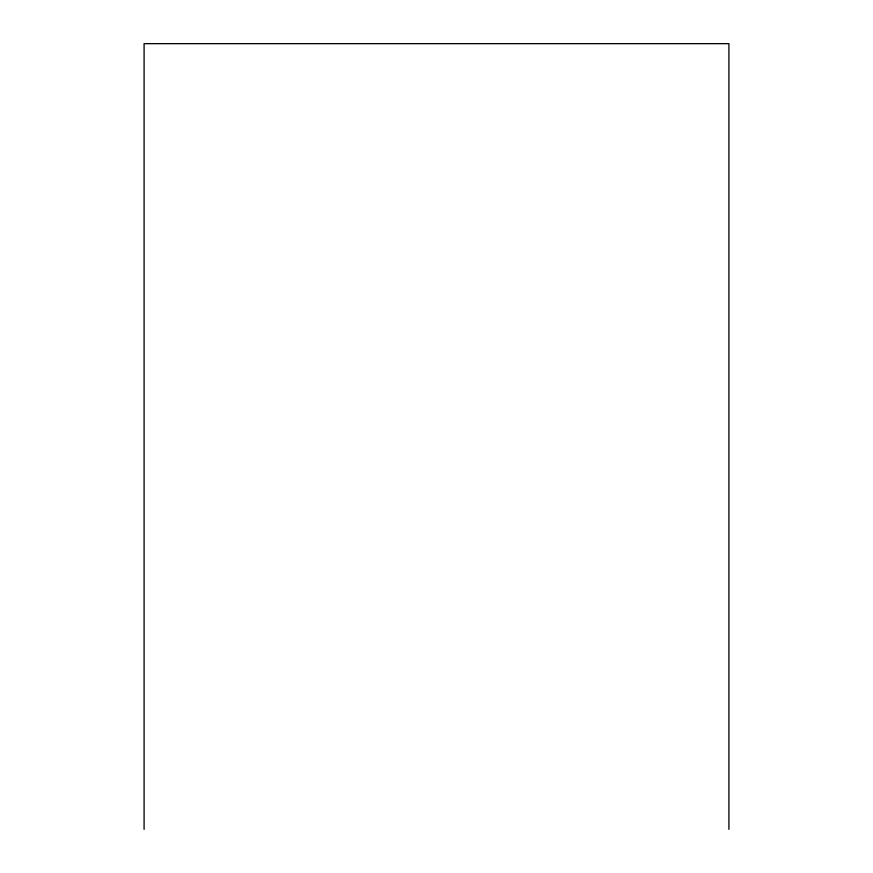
<?xml version="1.0" encoding="UTF-8"?>
<svg xmlns="http://www.w3.org/2000/svg" width="873" height="873" viewBox="0 0 873 873"><rect width="100%" height="100%" fill="white"/><g stroke="black" fill="none" stroke-linecap="round" stroke-linejoin="round"><path stroke-width="1.31" d="M728.911 829.35L728.911 43.65L144.089 43.65L144.089 829.35"/></g></svg>
